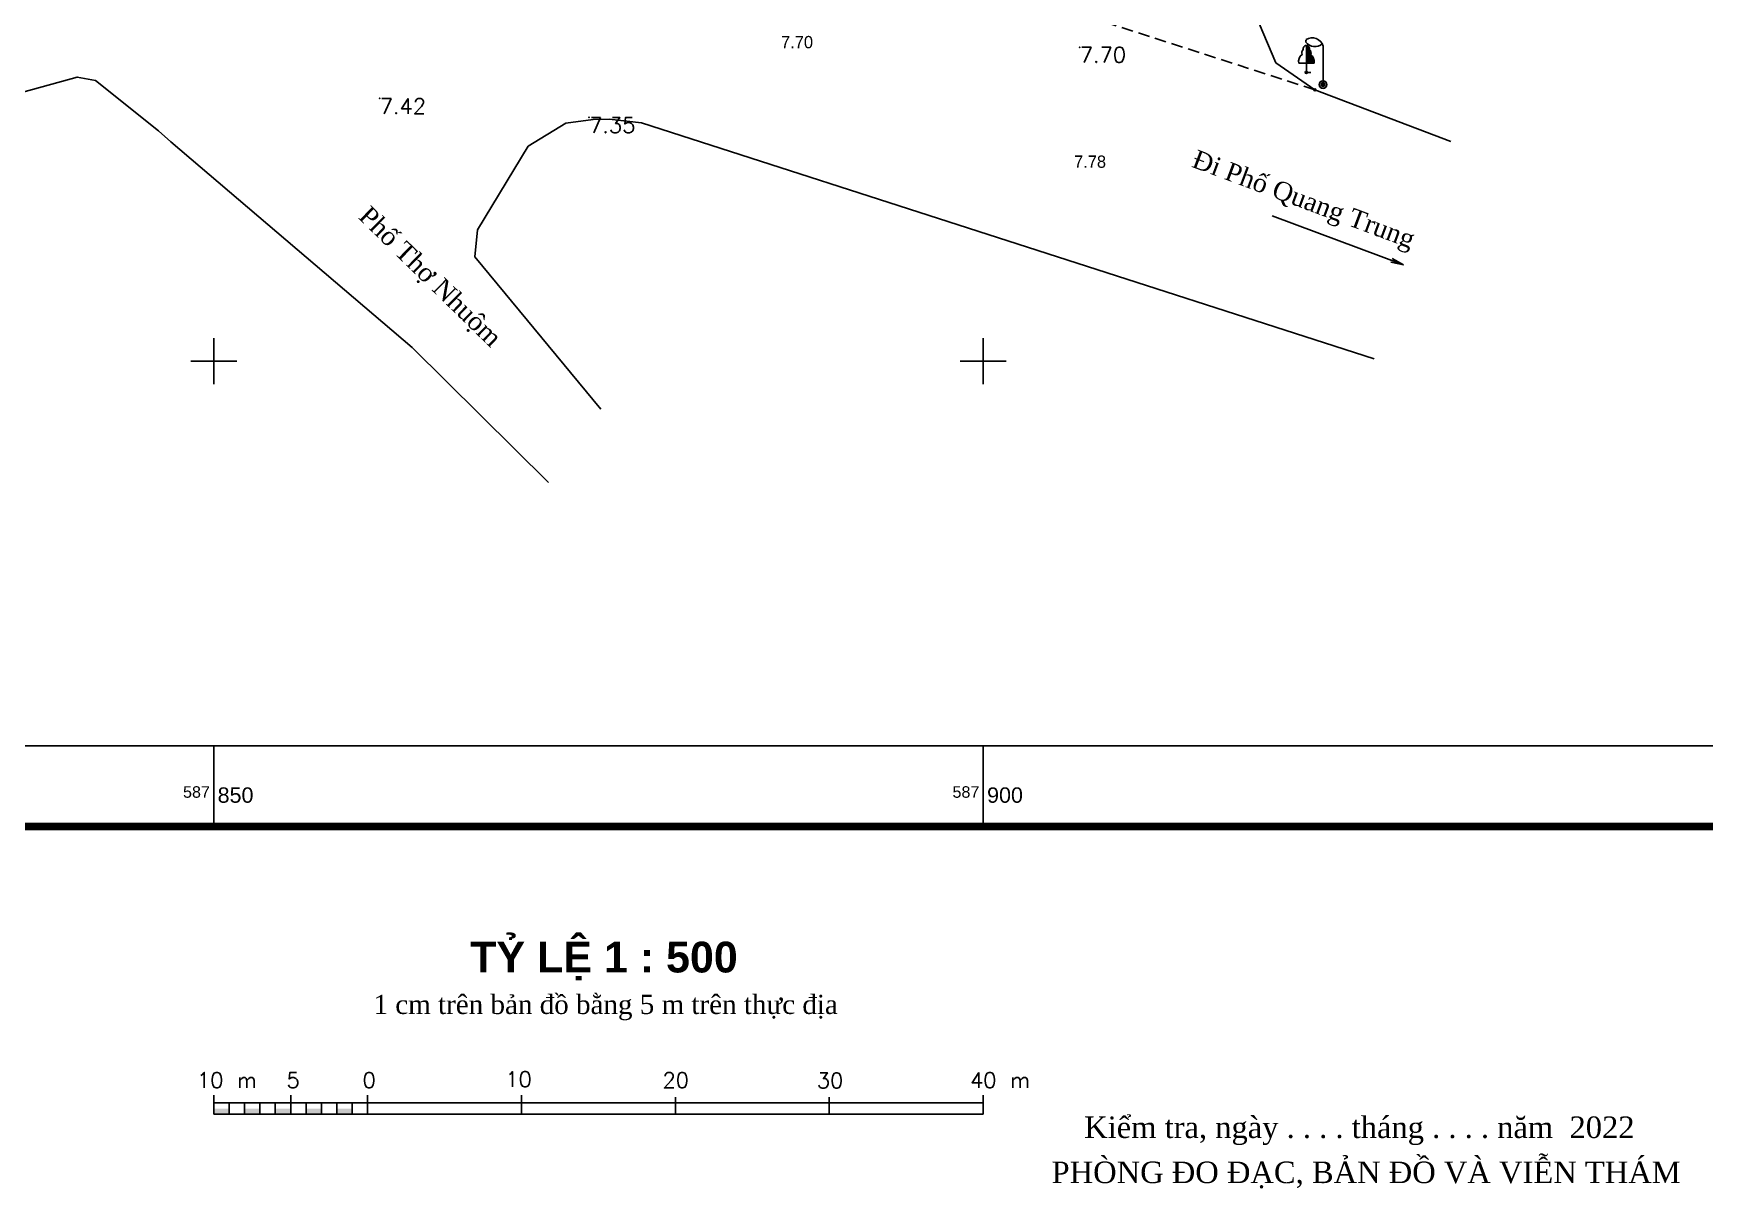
# Model space of a CAD drawing. Header units: inches. Extents: x 587740 to 588006, y 2325787 to 2326106.
# Drawn here: x 587838.3 to 587946.9, y 2325796.2 to 2325871.3 of the extents above; entities that cross this region are included whole.
import ezdxf
from ezdxf.enums import TextEntityAlignment as Align

# ---------------------------------------------------------------- set-up
doc = ezdxf.new("R2010")
doc.units = ezdxf.units.IN
doc.header["$MEASUREMENT"] = 0
doc.header["$PDSIZE"] = 0.1
doc.linetypes.add('DASHED', pattern=[1.13, 0.75, -0.38])
for name, color, linetype in [('DANCU', 6, 'Continuous'), ('diem', 8, 'Continuous'), ('DIEN_CHIEU_SANG', 242, 'Continuous'), ('Docao', 22, 'Continuous'), ('GIAOTHONG', 31, 'Continuous'), ('K1_N', 7, 'Continuous'), ('KHUNG', 7, 'Continuous'), ('KYHIEU', 2, 'Continuous'), ('KYHIEUCAY', 242, 'Continuous'), ('NOI', 4, 'Continuous'), ('TIT', 7, 'Continuous'), ('VTRON', 1, 'Continuous')]:
    doc.layers.add(name, color=color, linetype=linetype)
doc.styles.add('tit', font='', dxfattribs={"height": 1.5})
doc.styles.add('VN1', font='VSSW.shx')
doc.styles.add('VNARIAL', font='txt.shx')
doc.styles.add('VNARIALHB', font='')
doc.styles.add('VNH', font='')
doc.styles.add('VNKT', font='')
doc.styles.add('VNT', font='')
doc.styles.add('VNTIME', font='')
doc.styles.get('tit').set_extended_font_data('.VnTime')
doc.styles.get('VNARIALHB').set_extended_font_data('.VnArialH', bold=True)
doc.styles.get('VNH').set_extended_font_data('.VnTimeH')
doc.styles.get('VNKT').set_extended_font_data('.VnArial')
doc.styles.get('VNT').set_extended_font_data('.VnTime')
doc.styles.get('VNTIME').set_extended_font_data('.VnTime')

# ---------------------------------------------------------------- blocks, each defined once
blk = doc.blocks.new('tree')
at = {"layer": 'KYHIEU'}
for points in [[(0, 1.75, 0.497303), (-0.2, 1.49, 0.339551), (-0.28, 1.16, 0.289175), (-0.5, 0.6)], [(0, 1.75, -0.497303), (0.2, 1.49, -0.339551), (0.28, 1.16, -0.289175), (0.5, 0.6)]]:
    blk.add_lwpolyline(points, format="xyb", dxfattribs=at)
for points in [[(0, 0), (0, 1.75)], [(0.1, 0.6), (0.1, 1.72)], [(0.2, 0.6), (0.2, 1.49)], [(0.3, 0.6), (0.3, 1.15)], [(-0.5, 0.6), (0.5, 0.6)], [(0, 0), (0.28, 0)], [(0.4, 0.6), (0.4, 1.05)], [(0.5, 0.6), (0.5, 0.82)]]:
    blk.add_lwpolyline(points, dxfattribs=at)
blk = doc.blocks.new('lightt')
at = {"layer": 'KYHIEU'}
for points in [[(-0.05, 2.64, -0.420531), (-1.11, 2.75, -0.572241)], [(-1.1, 2.92, -0.523652), (0, 2.5, -0.549376)]]:
    blk.add_lwpolyline(points, format="xyb", dxfattribs=at)
blk.add_lwpolyline([(0, 0), (0, 2.5)], dxfattribs=at)
for radius in [0.25, 0.125]:
    blk.add_circle((0, 0), radius, dxfattribs=at)
blk.add_arc((-0.95, 2.82), 0.178, 146.5915, 201.9104, dxfattribs=at)

msp = doc.modelspace()

# ---------------------------------------------------------------- hatches: boundary and pattern name
at = {"layer": 'TIT'}
h = msp.add_hatch(color=256, dxfattribs=at)
h.paths.add_polyline_path([(587850, 2325801.42), (587850, 2325801.05), (587851, 2325801.05), (587851, 2325801.42)])
h.paths.add_polyline_path([(587852, 2325801.42), (587852, 2325801.05), (587853, 2325801.05), (587853, 2325801.42)])
h.paths.add_polyline_path([(587854, 2325801.42), (587854, 2325801.05), (587855, 2325801.05), (587855, 2325801.42)])
h.paths.add_polyline_path([(587856, 2325801.42), (587856, 2325801.05), (587857, 2325801.05), (587857, 2325801.42)])
h.paths.add_polyline_path([(587858, 2325801.42), (587858, 2325801.05), (587859, 2325801.05), (587859, 2325801.42)])

# ---------------------------------------------------------------- linework, layer by layer
at = {"layer": 'DANCU'}
msp.add_line((587921.55, 2325867.64), (587930.38, 2325864.27), dxfattribs=at)
at = {"layer": 'diem'}
for p in [(587906.27, 2325870.41, 7.7), (587860.78, 2325867.08, 7.42), (587874.39, 2325865.84, 7.35)]:
    msp.add_point(p, dxfattribs=at)
at = {"layer": 'GIAOTHONG', "linetype": 'DASHED'}
msp.add_line((587921.55, 2325867.64), (587899.74, 2325874.67), dxfattribs=at)
at = {"layer": 'GIAOTHONG'}
for p, q in [((587919.02, 2325869.39), (587917.94, 2325871.94)), ((587921.55, 2325867.64), (587919.02, 2325869.39)), ((587927.31, 2325856.26), (587918.78, 2325859.44)), ((587927.31, 2325856.26), (587926.57, 2325856.67)), ((587927.31, 2325856.26), (587926.48, 2325856.43))]:
    msp.add_line(p, q, dxfattribs=at)
for points in [[(587831.1, 2325859.13), (587833.05, 2325865.4), (587834.05, 2325866.51), (587841.13, 2325868.47), (587842.32, 2325868.24), (587846.4, 2325864.98), (587847.22, 2325864.26), (587862.89, 2325850.88), (587871.75, 2325842.12)], [(587875.16, 2325846.88), (587866.96, 2325856.79), (587867.14, 2325858.54), (587870.42, 2325863.97), (587872.88, 2325865.48), (587874.65, 2325865.72), (587875.69, 2325865.74), (587877.79, 2325865.5), (587925.4, 2325850.15)]]:
    msp.add_lwpolyline(points, dxfattribs=at)
at = {"layer": 'KHUNG'}
for p, q in [((587850, 2325848.5), (587850, 2325851.5)), ((587900, 2325848.5), (587900, 2325851.5)), ((587848.5, 2325850), (587851.5, 2325850)), ((587898.5, 2325850), (587901.5, 2325850)), ((587744.75, 2325825), (588005.25, 2325825)), ((587850, 2325825), (587850, 2325819.75)), ((587900, 2325825), (587900, 2325819.75))]:
    msp.add_line(p, q, dxfattribs=at)
at = {"layer": 'KHUNG', "const_width": 0.5}
msp.add_lwpolyline([(587744.75, 2325819.75), (587744.75, 2326080.25), (588005.25, 2326080.25), (588005.25, 2325819.75)], close=True, dxfattribs=at)
at = {"layer": 'NOI'}
msp.add_lwpolyline([(587750, 2326075), (588000, 2326075), (588000, 2325825), (587750, 2325825)], close=True, dxfattribs=at)
at = {"layer": 'TIT'}
for p, q in [((587850, 2325801.05), (587850, 2325802.3)), ((587850, 2325801.05), (587850, 2325802.3)), ((587850, 2325801.8), (587900, 2325801.8)), ((587850, 2325801.8), (587900, 2325801.8)), ((587851, 2325801.05), (587851, 2325801.8)), ((587852, 2325801.05), (587852, 2325801.8)), ((587853, 2325801.05), (587853, 2325801.8)), ((587854, 2325801.05), (587854, 2325801.8)), ((587855, 2325801.05), (587855, 2325802.3)), ((587855, 2325801.05), (587855, 2325802.3)), ((587856, 2325801.05), (587856, 2325801.8)), ((587857, 2325801.05), (587857, 2325801.8)), ((587858, 2325801.05), (587858, 2325801.8)), ((587859, 2325801.05), (587859, 2325801.8)), ((587860, 2325801.05), (587860, 2325802.3)), ((587860, 2325801.05), (587860, 2325802.3)), ((587870, 2325801.05), (587870, 2325802.3)), ((587870, 2325801.3), (587870, 2325802.3)), ((587870, 2325801.05), (587870, 2325802.3)), ((587870, 2325801.3), (587870, 2325802.3)), ((587880, 2325801.05), (587880, 2325802.16)), ((587890, 2325801.05), (587890, 2325802.16)), ((587900, 2325801.05), (587900, 2325802.3)), ((587850, 2325801.05), (587900, 2325801.05)), ((587850, 2325801.05), (587900, 2325801.05))]:
    msp.add_line(p, q, dxfattribs=at)
at = {"layer": 'VTRON'}
for centre in [(587921, 2325868.77), (587921.55, 2325867.64), (587922.08, 2325867.98)]:
    msp.add_circle(centre, 0.07, dxfattribs=at)

# ---------------------------------------------------------------- block references
at = {"layer": 'DIEN_CHIEU_SANG'}
msp.add_blockref('lightt', (587922.08, 2325867.98), dxfattribs=at)
at = {"layer": 'KYHIEUCAY', "rotation": 0.07980511167396942}
msp.add_blockref('tree', (587921, 2325868.77), dxfattribs=at)

# ---------------------------------------------------------------- texts
at = {"layer": 'Docao', "style": 'VN1'}
for s, p in [('7.70', (587886.86, 2325870.34, 7.7)), ('7.78', (587905.9, 2325862.57))]:
    msp.add_text(s, height=0.8, dxfattribs=at).set_placement(p)
at = {"layer": 'Docao', "style": 'VNARIAL', "oblique": 1}
for s, p in [('7.70', (587906.27, 2325870.41, 7.7)), ('7.42', (587860.78, 2325867.08, 7.42)), ('7.35', (587874.39, 2325865.84, 7.35))]:
    msp.add_text(s, height=1, dxfattribs=at).set_placement(p, align=Align.TOP_LEFT)
at = {"layer": 'GIAOTHONG', "style": 'VNTIME'}
for s, rotation, p in [('§i Phè Quang Trung', 339.5069, (587913.48, 2325862.65)), ('Phè Thî Nhuém', 315.6197, (587859.33, 2325859.33))]:
    msp.add_text(s, height=1.2, rotation=rotation, dxfattribs=at).set_placement(p)
at = {"layer": 'K1_N', "style": 'tit'}
msp.add_text('KiÓm tra, ngµy . . . . th¸ng . . . . n¨m  2022', height=1.4, dxfattribs=at).set_placement((587906.56, 2325799.51))
at = {"layer": 'KHUNG', "style": 'VNKT'}
for p in [(587849.75, 2325821.4), (587899.75, 2325821.4)]:
    msp.add_text('587', height=0.75, dxfattribs=at).set_placement(p, align=Align.BOTTOM_RIGHT)
for s, p in [('850', (587850.25, 2325821)), ('900', (587900.25, 2325821))]:
    msp.add_text(s, height=1, dxfattribs=at).set_placement(p, align=Align.BOTTOM_LEFT)
at = {"layer": 'TIT'}
for s, height, style, p in [('tû lÖ 1 : 500', 2, 'VNARIALHB', (587866.66, 2325810.27)), ('1 cm trªn b¶n ®å b»ng 5 m trªn thùc ®Þa', 1.25, 'VNT', (587860.38, 2325807.57)), ('10 m', 1, 'VNARIAL', (587848.91, 2325802.77)), ('5', 1, 'VNARIAL', (587854.73, 2325802.77)), ('0', 1, 'VNARIAL', (587859.67, 2325802.77)), ('10', 1, 'VNARIAL', (587868.95, 2325802.83)), ('20', 1, 'VNARIAL', (587879.16, 2325802.77)), ('30', 1, 'VNARIAL', (587889.19, 2325802.75)), ('40 m', 1, 'VNARIAL', (587899.15, 2325802.77)), ('Phßng §o ®¹c, B¶n ®å vµ viÔn th¸m', 1.4, 'VNH', (587904.44, 2325796.58))]:
    msp.add_text(s, height=height, dxfattribs=dict(at, style=style)).set_placement(p)

doc.saveas('drawing.dxf')
